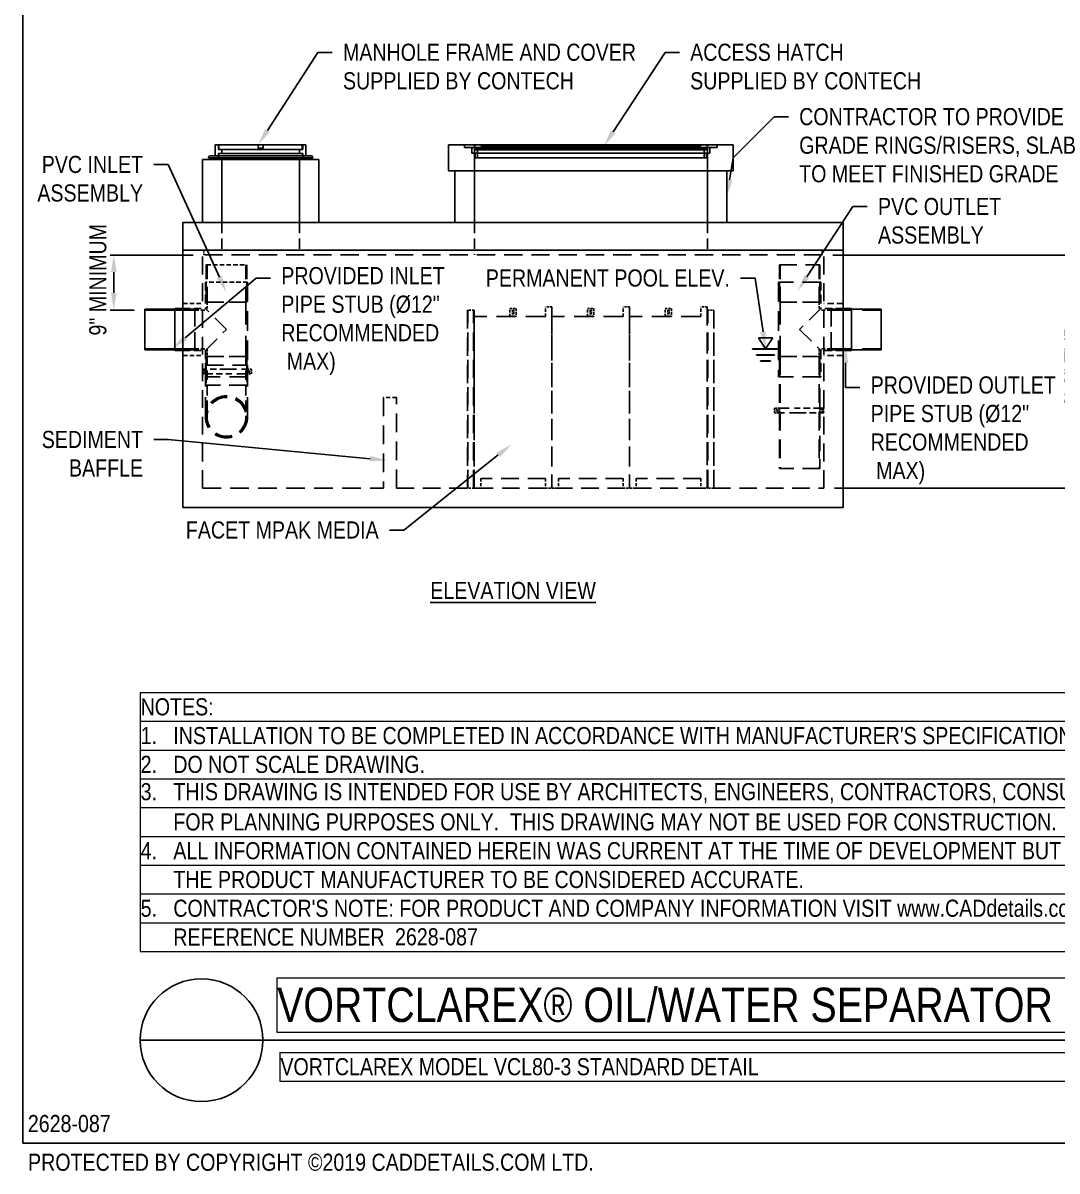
# Model space of a CAD drawing. Extents: x 0 to 216, y -5 to 280.
# Drawn here: x 0 to 143.8, y -3.9 to 155.7 of the extents above; entities that cross this region are included whole.
import ezdxf
from ezdxf import colors
from ezdxf.entities.mleader import LeaderData, LeaderLine
from ezdxf.math import Vec2, Vec3

# ---------------------------------------------------------------- set-up
doc = ezdxf.new("R2010")
doc.units = 0
doc.header["$LTSCALE"] = 10
doc.header["$MEASUREMENT"] = 0
doc.header["$PDMODE"] = 35
doc.linetypes.add('HIDDEN2', pattern=[0.1875, 0.125, -0.0625])
doc.layers.get('0').update_dxf_attribs({"linetype": 'CONTINUOUS'})
doc.layers.get('Defpoints').update_dxf_attribs({"linetype": 'CONTINUOUS'})
for name, color, linetype in [('2628-LOGO$0$CADdetails-7-VERYFINE', 7, 'CONTINUOUS'), ('2628-LOGO$0$CADdetails-FRAME', 7, 'CONTINUOUS'), ('CADdetails-1-FINE', 1, 'CONTINUOUS'), ('CADdetails-2-FINELIGHT', 2, 'CONTINUOUS'), ('CADdetails-7-VERYFINE', 7, 'CONTINUOUS'), ('CADdetails-9-EXTRAFINE', 9, 'CONTINUOUS')]:
    doc.layers.add(name, color=color, linetype=linetype)
doc.styles.add('2628-LOGO$0$CADdetails-NOTES', font='ARIALN.TTF', dxfattribs={"height": 2.38})
doc.styles.add('CADdetails-DETAILTITLE', font='ARIALN.TTF', dxfattribs={"height": 4.77})
doc.styles.add('CADdetails-DIMENSIONS', font='ARIALN.TTF', dxfattribs={"height": 2.38})
doc.styles.add('CADdetails-NOTES', font='ARIALN.TTF', dxfattribs={"height": 2.38})
doc.dimstyles.new('CADdetails-LEADER', dxfattribs={"dimtxt": 2.38, "dimasz": 2.38, "dimexe": 0.5, "dimexo": 1.5, "dimgap": 1, "dimtad": 1, "dimzin": 0, "dimdsep": 46, "dimtxsty": 'CADdetails-DIMENSIONS', "dimcen": 1, "dimclrd": 256, "dimclre": 256, "dimclrt": 256, "dimadec": 0, "dimazin": 0, "dimtfac": 1, "dimtofl": 0, "dimtmove": 0, "dimatfit": 3, "dimfxl": 1, "dimtolj": 1, "dimtzin": 0, "dimarcsym": 0})

# ---------------------------------------------------------------- blocks, each defined once
blk = doc.blocks.new('*T15')
at = {"layer": 'Defpoints', "color": 8, "linetype": 'ByBlock', "lineweight": 0, "transparency": 16777216}
for p, q in [((0, 0), (184.71, 0)), ((0, 0), (0, -36)), ((184.71, 0), (184.71, -36)), ((0, -4), (184.71, -4)), ((0, -8), (184.71, -8)), ((0, -12), (184.71, -12)), ((0, -16), (184.71, -16)), ((0, -20), (184.71, -20)), ((0, -24), (184.71, -24)), ((0, -28), (184.71, -28)), ((0, -32), (184.71, -32)), ((0, -36), (184.71, -36))]:
    blk.add_line(p, q, dxfattribs=at)
at = {"layer": '2628-LOGO$0$CADdetails-FRAME', "transparency": 16777216, "char_height": 2.38, "width": 184.5948, "attachment_point": 4, "style": '2628-LOGO$0$CADdetails-NOTES'}
for s, insert in [('NOTES:', (0.06, -2)), ("1.   INSTALLATION TO BE COMPLETED IN ACCORDANCE WITH MANUFACTURER'S SPECIFICATIONS.", (0.06, -6)), ('2.   DO NOT SCALE DRAWING.', (0.06, -10)), ('3.   THIS DRAWING IS INTENDED FOR USE BY ARCHITECTS, ENGINEERS, CONTRACTORS, CONSULTANTS AND DESIGN PROFESSIONALS', (0.06, -14)), ('      FOR PLANNING PURPOSES ONLY.  THIS DRAWING MAY NOT BE USED FOR CONSTRUCTION.', (0.06, -18)), ('4.   ALL INFORMATION CONTAINED HEREIN WAS CURRENT AT THE TIME OF DEVELOPMENT BUT MUST BE REVIEWED AND APPROVED BY', (0.06, -22)), ('      THE PRODUCT MANUFACTURER TO BE CONSIDERED ACCURATE.', (0.06, -26)), ("5.   CONTRACTOR'S NOTE: FOR PRODUCT AND COMPANY INFORMATION VISIT www.CADdetails.com/info AND ENTER", (0.06, -30)), ('      REFERENCE NUMBER', (0.06, -34))]:
    blk.add_mtext(s, dxfattribs=dict(at, insert=insert))
blk = doc.blocks.new('2628-LOGO')
at = {"layer": '2628-LOGO$0$CADdetails-FRAME'}
for p, q in [((0, 0), (0, 280)), ((216, 0), (0, 0))]:
    blk.add_line(p, q, dxfattribs=at)
blk.add_blockref('*T15', (16.3, 62.65))
at = {"layer": '2628-LOGO$0$CADdetails-7-VERYFINE', "char_height": 2.38, "attachment_point": 1, "style": '2628-LOGO$0$CADdetails-NOTES'}
for insert in [(51.73, 29.89), (0.68, 3.93)]:
    blk.add_mtext_dynamic_manual_height_columns('2628-087', width=53.6533, gutter_width=11.9, heights=[0], dxfattribs=dict(at, insert=insert))
at = {"layer": '2628-LOGO$0$CADdetails-7-VERYFINE', "insert": (0.71, -1.45), "char_height": 2.38, "width": 82.1295, "attachment_point": 1, "style": '2628-LOGO$0$CADdetails-NOTES'}
blk.add_mtext('PROTECTED BY COPYRIGHT ©2019 CADDETAILS.COM LTD.', dxfattribs=at)
blk.add_mtext('PROTECTED BY COPYRIGHT ©2019 CADDETAILS.COM LTD.', dxfattribs=at)
blk = doc.blocks.new('*T2')
at = {"layer": 'Defpoints', "color": 8, "linetype": 'ByBlock', "lineweight": 0, "transparency": 16777216}
for p, q in [((0, 0), (165.2, 0)), ((0, 0), (0, -4)), ((165.2, 0), (165.2, -4)), ((0, -4), (165.2, -4))]:
    blk.add_line(p, q, dxfattribs=at)
at = {"layer": 'CADdetails-1-FINE', "transparency": 16777216, "insert": (0.06, -2), "char_height": 2.38, "width": 165.0809, "attachment_point": 4, "style": 'CADdetails-NOTES'}
blk.add_mtext('VORTCLAREX MODEL VCL80-3 STANDARD DETAIL', dxfattribs=at)
blk = doc.blocks.new('*T3')
at = {"layer": 'Defpoints', "color": 8, "linetype": 'ByBlock', "lineweight": 0, "transparency": 16777216}
for p, q in [((0, 0), (165.65, 0)), ((0, 0), (0, -7.56)), ((165.65, 0), (165.65, -7.56)), ((0, -7.56), (165.65, -7.56))]:
    blk.add_line(p, q, dxfattribs=at)
at = {"layer": 'CADdetails-2-FINELIGHT', "transparency": 16777216, "insert": (0.06, -3.78), "char_height": 4.77, "width": 165.5323, "attachment_point": 4, "style": 'CADdetails-DETAILTITLE'}
blk.add_mtext('VORTCLAREX® OIL/WATER SEPARATOR', dxfattribs=at)
blk = doc.blocks.new('*D8')
at = {"layer": 'CADdetails-7-VERYFINE', "lineweight": -2, "transparency": 16777216}
for p, q in [((112.62, 123.47), (148.77, 123.47)), ((148.27, 121.09), (148.27, 93.45)), ((112.84, 91.07), (148.77, 91.07))]:
    blk.add_line(p, q, dxfattribs=at)
at = {"layer": 'CADdetails-7-VERYFINE', "transparency": 16777216}
for points in [[(147.87, 121.09), (148.67, 121.09), (148.27, 123.47)], [(147.87, 93.45), (148.67, 93.45), (148.27, 91.07)]]:
    blk.add_solid(points, dxfattribs=at)
at = {"layer": 'Defpoints', "color": 0, "transparency": 16777216}
for p in [(111.12, 123.47), (111.34, 91.07), (148.27, 91.07)]:
    blk.add_point(p, dxfattribs=at)
at = {"layer": 'CADdetails-7-VERYFINE', "transparency": 16777216, "insert": (146.05, 108.44), "char_height": 2.38, "attachment_point": 5, "rotation": 90, "style": 'CADdetails-DIMENSIONS'}
blk.add_mtext('\\A1;6\'-0" TYP.', dxfattribs=at)
blk = doc.blocks.new('*D9')
at = {"layer": 'CADdetails-7-VERYFINE', "lineweight": -2, "transparency": 16777216}
for p, q in [((23.67, 123.47), (12.13, 123.47)), ((12.63, 121.09), (12.63, 118.2)), ((15.46, 115.82), (12.13, 115.82))]:
    blk.add_line(p, q, dxfattribs=at)
at = {"layer": 'CADdetails-7-VERYFINE', "transparency": 16777216}
for points in [[(12.24, 121.09), (13.03, 121.09), (12.63, 123.47)], [(12.24, 118.2), (13.03, 118.2), (12.63, 115.82)]]:
    blk.add_solid(points, dxfattribs=at)
at = {"layer": 'Defpoints', "color": 0, "transparency": 16777216}
for p in [(25.17, 123.47), (12.63, 115.82), (16.96, 115.82)]:
    blk.add_point(p, dxfattribs=at)
at = {"layer": 'CADdetails-7-VERYFINE', "transparency": 16777216, "insert": (10.42, 119.65), "char_height": 2.38, "attachment_point": 5, "rotation": 90, "style": 'CADdetails-DIMENSIONS'}
blk.add_mtext('\\A1; 9" MINIMUM', dxfattribs=at)

msp = doc.modelspace()

# ---------------------------------------------------------------- linework, layer by layer
at = {"layer": 'CADdetails-1-FINE'}
for p, q in [((22.243, 127.974), (22.243, 124.149)), ((114.043, 127.974), (22.243, 127.974)), ((114.043, 127.974), (114.043, 124.149)), ((114.043, 124.149), (22.243, 124.149)), ((22.243, 88.374), (22.243, 124.149)), ((22.243, 124.149), (114.043, 124.149)), ((114.043, 88.374), (114.043, 124.149)), ((22.243, 88.374), (114.043, 88.374))]:
    msp.add_line(p, q, dxfattribs=at)
at = {"layer": 'CADdetails-2-FINELIGHT'}
msp.add_line((16.299, 14.322), (200.936, 14.322), dxfattribs=at)
msp.add_circle((24.826, 14.322), 8.527, dxfattribs=at)
at = {"layer": 'CADdetails-9-EXTRAFINE'}
for p, q in [((26.011, 137.255), (40.074, 137.255)), ((26.743, 138.774), (39.343, 138.774)), ((26.743, 137.255), (26.743, 138.774)), ((39.343, 137.255), (39.343, 138.774)), ((59.163, 135.174), (59.163, 138.774)), ((98.763, 138.774), (59.163, 138.774)), ((61.413, 138.436), (61.413, 138.774)), ((61.413, 138.436), (96.513, 138.436)), ((62.425, 138.436), (62.425, 137.649)), ((62.425, 137.649), (95.5, 137.649)), ((62.763, 138.774), (62.763, 138.099)), ((62.763, 138.099), (95.163, 138.099)), ((62.819, 138.324), (62.819, 138.774)), ((62.819, 138.324), (95.107, 138.324)), ((62.875, 137.649), (62.875, 136.974)), ((63.213, 138.099), (63.213, 136.974)), ((63.719, 138.774), (63.719, 138.605)), ((63.719, 138.605), (65.013, 138.605)), ((63.888, 138.774), (63.888, 138.605)), ((65.013, 138.774), (65.013, 138.605)), ((65.013, 138.605), (66.363, 138.605)), ((65.182, 138.774), (65.182, 138.605)), ((66.194, 138.774), (66.194, 138.605)), ((66.363, 138.774), (66.363, 138.605)), ((66.363, 138.605), (76.404, 138.605)), ((76.404, 138.774), (76.404, 138.605)), ((76.404, 138.605), (77.754, 138.605)), ((76.572, 138.774), (76.572, 138.605)), ((77.585, 138.774), (77.585, 138.605)), ((77.754, 138.774), (77.754, 138.605)), ((77.754, 138.605), (80.172, 138.605)), ((78.879, 138.774), (78.879, 138.605)), ((79.047, 138.774), (79.047, 138.605)), ((80.172, 138.774), (80.172, 138.605)), ((80.172, 138.605), (81.522, 138.605)), ((80.341, 138.774), (80.341, 138.605)), ((81.354, 138.774), (81.354, 138.605)), ((81.522, 138.774), (81.522, 138.605)), ((81.522, 138.605), (91.563, 138.605)), ((91.563, 138.774), (91.563, 138.605)), ((91.563, 138.605), (92.913, 138.605)), ((91.732, 138.774), (91.732, 138.605)), ((92.744, 138.774), (92.744, 138.605)), ((92.913, 138.774), (92.913, 138.605)), ((92.913, 138.605), (94.207, 138.605)), ((94.038, 138.774), (94.038, 138.605)), ((94.207, 138.774), (94.207, 138.605)), ((94.713, 138.099), (94.713, 136.974)), ((95.05, 137.649), (95.05, 136.974)), ((95.107, 138.324), (95.107, 138.774)), ((95.163, 138.099), (95.163, 138.774)), ((95.5, 138.436), (95.5, 137.649)), ((96.513, 138.436), (96.513, 138.774)), ((98.763, 135.174), (98.763, 138.774)), ((24.943, 136.749), (41.143, 136.749)), ((24.943, 127.974), (24.943, 136.749)), ((25.786, 136.974), (25.786, 137.03)), ((40.299, 136.974), (25.786, 136.974)), ((40.299, 136.974), (40.299, 137.03)), ((41.143, 127.974), (41.143, 136.749)), ((62.875, 136.974), (95.05, 136.974)), ((59.163, 135.174), (98.763, 135.174)), ((60.063, 127.974), (60.063, 135.174)), ((97.863, 127.974), (97.863, 135.174)), ((16.955, 110.31), (16.955, 115.937)), ((21.096, 115.937), (16.955, 115.937)), ((21.096, 116.051), (22.243, 116.051)), ((115.189, 116.051), (114.043, 116.051)), ((21.096, 110.31), (16.955, 110.31)), ((21.096, 110.197), (22.243, 110.197)), ((115.189, 110.197), (114.043, 110.197))]:
    msp.add_line(p, q, dxfattribs=at)
at = {"layer": 'CADdetails-9-EXTRAFINE', "ltscale": 0.160197}
for p, q in [((27.193, 138.774), (27.193, 138.155)), ((27.193, 136.974), (27.193, 137.593)), ((27.249, 138.774), (27.249, 138.155)), ((38.836, 138.774), (38.836, 138.155)), ((38.893, 138.774), (38.893, 138.155)), ((38.893, 136.974), (38.893, 137.593))]:
    msp.add_line(p, q, dxfattribs=at)
at = {"layer": 'CADdetails-9-EXTRAFINE', "ltscale": 2.016825}
for p, q in [((38.893, 138.155), (27.193, 138.155)), ((27.193, 137.593), (38.893, 137.593))]:
    msp.add_line(p, q, dxfattribs=at)
at = {"layer": 'CADdetails-9-EXTRAFINE', "ltscale": 0.145615}
for p, q in [((27.643, 137.593), (27.643, 138.155)), ((38.443, 137.593), (38.443, 138.155))]:
    msp.add_line(p, q, dxfattribs=at)
at = {"layer": 'CADdetails-9-EXTRAFINE', "ltscale": 0.116452}
for p, q in [((32.705, 138.324), (32.705, 138.774)), ((33.38, 138.774), (33.38, 138.324))]:
    msp.add_line(p, q, dxfattribs=at)
at = {"layer": 'CADdetails-9-EXTRAFINE', "ltscale": 0.174877}
msp.add_line((32.705, 138.324), (33.38, 138.324), dxfattribs=at)
at = {"layer": 'CADdetails-9-EXTRAFINE', "ltscale": 0.933063}
for p, q in [((62.763, 135.174), (62.763, 138.774)), ((95.163, 135.174), (95.163, 138.774))]:
    msp.add_line(p, q, dxfattribs=at)
at = {"layer": 'CADdetails-9-EXTRAFINE', "ltscale": 1.925926}
for p, q in [((27.643, 127.974), (27.643, 136.749)), ((38.443, 127.974), (38.443, 136.749))]:
    msp.add_line(p, q, dxfattribs=at)
at = {"layer": 'CADdetails-9-EXTRAFINE', "ltscale": 2.370311}
for p, q in [((62.763, 127.974), (62.763, 135.174)), ((95.163, 127.974), (95.163, 135.174))]:
    msp.add_line(p, q, dxfattribs=at)
at = {"layer": 'CADdetails-9-EXTRAFINE', "linetype": 'HIDDEN2', "ltscale": 1.16632}
for p, q in [((27.643, 127.974), (27.643, 123.474)), ((38.443, 127.974), (38.443, 123.474)), ((62.763, 127.974), (62.763, 123.474)), ((95.163, 127.974), (95.163, 123.474))]:
    msp.add_line(p, q, dxfattribs=at)
at = {"layer": 'CADdetails-9-EXTRAFINE', "linetype": 'HIDDEN2', "ltscale": 1.979798}
for p, q in [((24.943, 91.074), (24.943, 124.149)), ((111.343, 91.074), (111.343, 124.149))]:
    msp.add_line(p, q, dxfattribs=at)
at = {"layer": 'CADdetails-9-EXTRAFINE', "linetype": 'HIDDEN2', "ltscale": 0.174778}
for p, q in [((25.17, 123.474), (25.17, 124.149)), ((111.116, 123.474), (111.116, 124.149))]:
    msp.add_line(p, q, dxfattribs=at)
at = {"layer": 'CADdetails-9-EXTRAFINE', "linetype": 'HIDDEN2', "ltscale": 2.021079}
msp.add_line((111.116, 123.474), (25.17, 123.474), dxfattribs=at)
at = {"layer": 'CADdetails-9-EXTRAFINE', "linetype": 'HIDDEN2', "ltscale": 0.5}
for p, q in [((25.483, 122.124), (31.11, 122.124)), ((31.223, 119.705), (25.369, 119.705)), ((22.243, 116.724), (24.943, 116.724)), ((22.243, 109.524), (24.943, 109.524))]:
    msp.add_line(p, q, dxfattribs=at)
at = {"layer": 'CADdetails-9-EXTRAFINE', "linetype": 'HIDDEN2', "ltscale": 1.722222}
for p, q in [((25.483, 116.893), (25.483, 122.124)), ((25.596, 116.893), (25.596, 122.124)), ((30.996, 116.893), (30.996, 122.124)), ((31.11, 116.893), (31.11, 122.124)), ((105.176, 116.893), (105.176, 122.124)), ((105.289, 116.893), (105.289, 122.124)), ((110.689, 116.893), (110.689, 122.124)), ((110.803, 116.893), (110.803, 122.124))]:
    msp.add_line(p, q, dxfattribs=at)
at = {"layer": 'CADdetails-9-EXTRAFINE', "linetype": 'HIDDEN2', "ltscale": 1.939875}
for p, q in [((105.176, 122.124), (110.803, 122.124)), ((31.11, 116.893), (25.483, 116.893)), ((25.483, 116.893), (31.11, 116.893)), ((110.803, 116.893), (105.176, 116.893)), ((105.176, 116.893), (110.803, 116.893)), ((23.909, 115.937), (23.909, 110.31)), ((23.909, 110.31), (23.909, 115.937)), ((112.377, 110.31), (112.377, 115.937)), ((112.377, 115.937), (112.377, 110.31)), ((25.483, 109.355), (31.11, 109.355)), ((31.11, 109.355), (25.483, 109.355)), ((105.176, 109.355), (110.803, 109.355)), ((110.803, 109.355), (105.176, 109.355)), ((31.11, 105.361), (25.483, 105.361)), ((31.11, 105.361), (25.483, 105.361)), ((110.803, 93.774), (105.176, 93.774))]:
    msp.add_line(p, q, dxfattribs=at)
at = {"layer": 'CADdetails-9-EXTRAFINE', "linetype": 'HIDDEN2', "ltscale": 0.947132}
for p, q in [((25.369, 119.705), (25.369, 116.051)), ((110.916, 119.705), (110.916, 116.051)), ((25.369, 110.197), (25.369, 106.543)), ((110.916, 110.197), (110.916, 106.543))]:
    msp.add_line(p, q, dxfattribs=at)
at = {"layer": 'CADdetails-9-EXTRAFINE', "linetype": 'HIDDEN2', "ltscale": 0.728875}
for p, q in [((25.483, 119.705), (25.483, 116.893)), ((31.11, 119.705), (31.11, 116.893)), ((105.176, 119.705), (105.176, 116.893)), ((110.803, 119.705), (110.803, 116.893)), ((115.189, 115.937), (112.377, 115.937)), ((112.377, 115.937), (115.189, 115.937)), ((115.189, 110.31), (112.377, 110.31)), ((112.377, 110.31), (115.189, 110.31)), ((31.11, 106.543), (31.11, 109.355)), ((105.176, 106.543), (105.176, 109.355)), ((110.803, 106.543), (110.803, 109.355)), ((31.11, 108.174), (31.11, 105.361))]:
    msp.add_line(p, q, dxfattribs=at)
at = {"layer": 'CADdetails-9-EXTRAFINE', "linetype": 'HIDDEN2', "ltscale": 2.166667}
for p, q in [((31.223, 119.705), (31.223, 106.543)), ((105.063, 119.705), (105.063, 106.543))]:
    msp.add_line(p, q, dxfattribs=at)
at = {"layer": 'CADdetails-9-EXTRAFINE', "linetype": 'HIDDEN2', "ltscale": 2.018066}
for p, q in [((110.916, 119.705), (105.063, 119.705)), ((25.369, 108.174), (31.223, 108.174)), ((31.223, 106.543), (25.369, 106.543)), ((110.916, 106.543), (105.063, 106.543))]:
    msp.add_line(p, q, dxfattribs=at)
at = {"layer": 'CADdetails-9-EXTRAFINE', "linetype": 'HIDDEN2', "ltscale": 0.276849}
for p, q in [((25.596, 116.893), (25.596, 115.824)), ((110.689, 116.893), (110.689, 115.824)), ((25.596, 110.424), (25.596, 109.355)), ((110.689, 110.424), (110.689, 109.355))]:
    msp.add_line(p, q, dxfattribs=at)
at = {"layer": 'CADdetails-9-EXTRAFINE', "linetype": 'HIDDEN2', "ltscale": 2.481483}
for p, q in [((30.996, 116.893), (30.996, 109.355)), ((105.289, 116.893), (105.289, 109.355))]:
    msp.add_line(p, q, dxfattribs=at)
at = {"layer": 'CADdetails-9-EXTRAFINE', "linetype": 'HIDDEN2', "ltscale": 0.699713}
for p, q in [((114.043, 116.724), (111.343, 116.724)), ((114.043, 109.524), (111.343, 109.524))]:
    msp.add_line(p, q, dxfattribs=at)
at = {"layer": 'CADdetails-9-EXTRAFINE', "ltscale": 2.289185}
for p, q in [((23.909, 115.824), (16.955, 115.824)), ((23.909, 110.424), (16.955, 110.424))]:
    msp.add_line(p, q, dxfattribs=at)
at = {"layer": 'CADdetails-9-EXTRAFINE', "ltscale": 2.018066}
for p, q in [((21.096, 110.197), (21.096, 116.051)), ((115.189, 116.051), (115.189, 110.197))]:
    msp.add_line(p, q, dxfattribs=at)
at = {"layer": 'CADdetails-9-EXTRAFINE', "ltscale": 0.728875}
for p, q in [((21.096, 115.937), (23.909, 115.937)), ((23.909, 115.937), (21.096, 115.937)), ((21.096, 110.31), (23.909, 110.31)), ((23.909, 110.31), (21.096, 110.31))]:
    msp.add_line(p, q, dxfattribs=at)
at = {"layer": 'CADdetails-9-EXTRAFINE', "linetype": 'HIDDEN2', "ltscale": 0.810299}
for p, q in [((22.243, 116.051), (25.369, 116.051)), ((114.043, 116.051), (110.916, 116.051)), ((22.243, 110.197), (25.369, 110.197)), ((114.043, 110.197), (110.916, 110.197))]:
    msp.add_line(p, q, dxfattribs=at)
at = {"layer": 'CADdetails-9-EXTRAFINE', "linetype": 'HIDDEN2', "ltscale": 0.437245}
for p, q in [((23.909, 115.824), (25.596, 115.824)), ((112.377, 115.824), (110.689, 115.824)), ((23.909, 110.424), (25.596, 110.424)), ((112.377, 110.424), (110.689, 110.424))]:
    msp.add_line(p, q, dxfattribs=at)
at = {"layer": 'CADdetails-9-EXTRAFINE', "linetype": 'HIDDEN2', "ltscale": 1.840486}
for p, q in [((28.296, 113.124), (25.369, 116.051)), ((110.916, 116.051), (107.989, 113.124)), ((25.369, 110.197), (28.296, 113.124)), ((107.989, 113.124), (110.916, 110.197))]:
    msp.add_line(p, q, dxfattribs=at)
at = {"layer": 'CADdetails-9-EXTRAFINE', "linetype": 'HIDDEN2', "ltscale": 2.037052}
for p, q in [((61.815, 115.824), (61.815, 91.074)), ((61.843, 91.074), (61.843, 115.824)), ((62.659, 91.074), (62.659, 115.824)), ((62.743, 91.074), (62.743, 115.824)), ((95.143, 91.074), (95.143, 115.824)), ((95.227, 91.074), (95.227, 115.824)), ((96.043, 115.824), (96.043, 91.074)), ((96.071, 91.074), (96.071, 115.824))]:
    msp.add_line(p, q, dxfattribs=at)
at = {"layer": 'CADdetails-9-EXTRAFINE', "linetype": 'HIDDEN2', "ltscale": 0.240337}
for p, q in [((62.743, 115.824), (61.815, 115.824)), ((62.743, 91.074), (61.815, 91.074))]:
    msp.add_line(p, q, dxfattribs=at)
at = {"layer": 'CADdetails-9-EXTRAFINE', "linetype": 'HIDDEN2', "ltscale": 2.172839}
for p, q in [((72.643, 114.924), (62.743, 114.924)), ((83.443, 114.924), (73.543, 114.924)), ((94.243, 114.924), (84.343, 114.924))]:
    msp.add_line(p, q, dxfattribs=at)
at = {"layer": 'CADdetails-9-EXTRAFINE', "linetype": 'HIDDEN2', "ltscale": 1.962978}
for p, q in [((62.743, 114.924), (62.743, 91.074)), ((73.543, 114.924), (73.543, 91.074)), ((84.343, 114.924), (84.343, 91.074))]:
    msp.add_line(p, q, dxfattribs=at)
at = {"layer": 'CADdetails-9-EXTRAFINE', "linetype": 'HIDDEN2', "ltscale": 0.233104}
for p, q in [((67.693, 116.049), (68.593, 116.049)), ((68.593, 114.98), (67.693, 114.98)), ((68.593, 114.924), (67.693, 114.924)), ((73.543, 116.274), (72.643, 116.274)), ((78.493, 116.049), (79.393, 116.049)), ((79.393, 114.98), (78.493, 114.98)), ((79.393, 114.924), (78.493, 114.924)), ((84.343, 116.274), (83.443, 116.274)), ((89.293, 116.049), (90.193, 116.049)), ((90.193, 114.98), (89.293, 114.98)), ((90.193, 114.924), (89.293, 114.924)), ((95.143, 116.274), (94.243, 116.274)), ((95.143, 115.824), (96.043, 115.824)), ((62.743, 91.074), (63.643, 91.074)), ((72.643, 91.074), (73.543, 91.074)), ((73.543, 91.074), (74.443, 91.074)), ((83.443, 91.074), (84.343, 91.074)), ((84.343, 91.074), (85.243, 91.074)), ((94.243, 91.074), (95.143, 91.074)), ((96.043, 91.074), (95.143, 91.074))]:
    msp.add_line(p, q, dxfattribs=at)
at = {"layer": 'CADdetails-9-EXTRAFINE', "linetype": 'HIDDEN2', "ltscale": 0.29143}
for p, q in [((67.693, 114.924), (67.693, 116.049)), ((68.593, 116.049), (68.593, 114.924)), ((78.493, 114.924), (78.493, 116.049)), ((79.393, 116.049), (79.393, 114.924)), ((89.293, 114.924), (89.293, 116.049)), ((90.193, 116.049), (90.193, 114.924))]:
    msp.add_line(p, q, dxfattribs=at)
at = {"layer": 'CADdetails-9-EXTRAFINE', "linetype": 'HIDDEN2', "ltscale": 0.116452}
for p, q in [((68.058, 115.318), (68.058, 115.768)), ((68.227, 115.768), (68.227, 115.318)), ((78.858, 115.318), (78.858, 115.768)), ((79.027, 115.768), (79.027, 115.318)), ((89.658, 115.318), (89.658, 115.768)), ((89.827, 115.768), (89.827, 115.318))]:
    msp.add_line(p, q, dxfattribs=at)
at = {"layer": 'CADdetails-9-EXTRAFINE', "linetype": 'HIDDEN2', "ltscale": 0.349756}
for p, q in [((72.643, 114.924), (72.643, 116.274)), ((83.443, 114.924), (83.443, 116.274)), ((94.243, 114.924), (94.243, 116.274)), ((63.643, 92.424), (63.643, 91.074)), ((72.643, 92.424), (72.643, 91.074)), ((74.443, 92.424), (74.443, 91.074)), ((83.443, 92.424), (83.443, 91.074)), ((85.243, 92.424), (85.243, 91.074)), ((94.243, 92.424), (94.243, 91.074))]:
    msp.add_line(p, q, dxfattribs=at)
at = {"layer": 'CADdetails-9-EXTRAFINE', "linetype": 'HIDDEN2', "ltscale": 2.074089}
for p, q in [((73.543, 116.274), (73.543, 91.074)), ((84.343, 116.274), (84.343, 91.074)), ((95.143, 116.274), (95.143, 91.074)), ((50.143, 103.674), (50.143, 91.074)), ((51.943, 91.074), (51.943, 103.674))]:
    msp.add_line(p, q, dxfattribs=at)
at = {"layer": 'CADdetails-9-EXTRAFINE', "linetype": 'HIDDEN2', "ltscale": 0.007032}
for p, q in [((96.043, 115.824), (96.071, 115.824)), ((25.393, 107.431), (25.393, 107.459)), ((25.393, 107.116), (25.393, 107.144)), ((25.393, 107.088), (25.393, 107.116)), ((110.893, 102.048), (110.893, 102.02)), ((110.893, 101.733), (110.893, 101.705)), ((110.893, 101.705), (110.893, 101.678))]:
    msp.add_line(p, q, dxfattribs=at)
at = {"layer": 'CADdetails-9-EXTRAFINE', "linetype": 'HIDDEN2', "ltscale": 2.289185}
for p, q in [((112.377, 115.824), (119.33, 115.824)), ((112.377, 110.424), (119.33, 110.424))]:
    msp.add_line(p, q, dxfattribs=at)
at = {"layer": 'CADdetails-9-EXTRAFINE', "ltscale": 1.073233}
for p, q in [((115.189, 115.937), (119.33, 115.937)), ((115.189, 110.31), (119.33, 110.31))]:
    msp.add_line(p, q, dxfattribs=at)
at = {"layer": 'CADdetails-9-EXTRAFINE', "ltscale": 1.939875}
msp.add_line((119.33, 115.937), (119.33, 110.31), dxfattribs=at)
at = {"layer": 'CADdetails-9-EXTRAFINE', "ltscale": 0.813371}
msp.add_line((104.242, 111.941), (102.244, 111.941), dxfattribs=at)
at = {"layer": 'CADdetails-9-EXTRAFINE', "ltscale": 0.470647}
for q in [(102.244, 111.941), (104.242, 111.941)]:
    msp.add_line((103.243, 110.424), q, dxfattribs=at)
at = {"layer": 'CADdetails-9-EXTRAFINE', "ltscale": 1.861685}
for p, q in [((105.043, 110.424), (101.443, 110.424)), ((105.043, 110.396), (101.443, 110.396))]:
    msp.add_line(p, q, dxfattribs=at)
at = {"layer": 'CADdetails-9-EXTRAFINE', "ltscale": 0.007091}
for p, q in [((101.443, 110.396), (101.443, 110.424)), ((105.043, 110.396), (105.043, 110.424)), ((101.989, 109.562), (101.989, 109.59)), ((102.548, 108.727), (102.548, 108.756)), ((103.938, 108.727), (103.938, 108.756)), ((104.496, 109.562), (104.496, 109.59))]:
    msp.add_line(p, q, dxfattribs=at)
at = {"layer": 'CADdetails-9-EXTRAFINE', "linetype": 'HIDDEN2', "ltscale": 0.459175}
for p, q in [((25.483, 107.583), (25.483, 109.355)), ((25.483, 109.355), (25.483, 107.583))]:
    msp.add_line(p, q, dxfattribs=at)
at = {"layer": 'CADdetails-9-EXTRAFINE', "linetype": 'HIDDEN2', "ltscale": 1.035063}
for p, q in [((25.596, 109.355), (25.596, 105.361)), ((30.996, 109.355), (30.996, 105.361)), ((31.11, 109.355), (31.11, 105.361))]:
    msp.add_line(p, q, dxfattribs=at)
at = {"layer": 'CADdetails-9-EXTRAFINE', "ltscale": 1.020795}
for p, q in [((104.496, 109.59), (101.989, 109.59)), ((104.496, 109.562), (101.989, 109.562))]:
    msp.add_line(p, q, dxfattribs=at)
at = {"layer": 'CADdetails-9-EXTRAFINE', "ltscale": 0.565818}
for p, q in [((103.938, 108.756), (102.548, 108.756)), ((103.938, 108.727), (102.548, 108.727))]:
    msp.add_line(p, q, dxfattribs=at)
at = {"layer": 'CADdetails-9-EXTRAFINE', "linetype": 'HIDDEN2', "ltscale": 2.051851}
for p, q in [((105.176, 109.355), (105.176, 93.774)), ((105.289, 109.355), (105.289, 93.774)), ((110.689, 109.355), (110.689, 93.774))]:
    msp.add_line(p, q, dxfattribs=at)
at = {"layer": 'CADdetails-9-EXTRAFINE', "linetype": 'HIDDEN2', "ltscale": 2.36474}
msp.add_line((110.803, 109.355), (110.803, 102.172), dxfattribs=at)
at = {"layer": 'CADdetails-9-EXTRAFINE', "linetype": 'HIDDEN2', "ltscale": 0.145615}
for p, q in [((24.971, 107.555), (24.971, 106.993)), ((111.315, 101.582), (111.315, 102.144))]:
    msp.add_line(p, q, dxfattribs=at)
at = {"layer": 'CADdetails-9-EXTRAFINE', "linetype": 'HIDDEN2', "ltscale": 0.101871}
for p, q in [((24.999, 107.611), (25.393, 107.611)), ((25.393, 107.583), (24.999, 107.583)), ((24.999, 106.964), (25.393, 106.964)), ((25.393, 106.936), (24.999, 106.936)), ((110.893, 102.2), (111.286, 102.2)), ((111.286, 102.173), (110.893, 102.173)), ((110.893, 101.553), (111.286, 101.553)), ((111.286, 101.525), (110.893, 101.525))]:
    msp.add_line(p, q, dxfattribs=at)
at = {"layer": 'CADdetails-9-EXTRAFINE', "linetype": 'HIDDEN2', "ltscale": 0.063959}
for p, q in [((25.393, 107.583), (25.145, 107.583)), ((111.14, 102.172), (110.893, 102.172))]:
    msp.add_line(p, q, dxfattribs=at)
at = {"layer": 'CADdetails-9-EXTRAFINE', "linetype": 'HIDDEN2', "ltscale": 0.160197}
for p, q in [((25.145, 106.964), (25.145, 107.583)), ((31.107, 106.964), (31.107, 107.583)), ((31.134, 106.964), (31.134, 107.583)), ((31.782, 106.964), (31.782, 107.583)), ((104.503, 102.172), (104.503, 101.553)), ((105.152, 102.172), (105.152, 101.553)), ((105.178, 102.172), (105.178, 101.553)), ((111.14, 102.172), (111.14, 101.553))]:
    msp.add_line(p, q, dxfattribs=at)
at = {"layer": 'CADdetails-9-EXTRAFINE', "linetype": 'HIDDEN2', "ltscale": 2.37037}
for p, q in [((25.369, 108.174), (25.369, 100.974)), ((31.223, 108.174), (31.223, 100.974))]:
    msp.add_line(p, q, dxfattribs=at)
at = {"layer": 'CADdetails-9-EXTRAFINE', "linetype": 'HIDDEN2', "ltscale": 0.031879}
for p, q in [((25.393, 107.459), (25.393, 107.583)), ((110.893, 102.172), (110.893, 102.048))]:
    msp.add_line(p, q, dxfattribs=at)
at = {"layer": 'CADdetails-9-EXTRAFINE', "linetype": 'HIDDEN2', "ltscale": 0.007149}
for p, q in [((25.393, 107.403), (25.393, 107.431)), ((110.893, 102.02), (110.893, 101.992))]:
    msp.add_line(p, q, dxfattribs=at)
at = {"layer": 'CADdetails-9-EXTRAFINE', "linetype": 'HIDDEN2', "ltscale": 0.02313}
for p, q in [((25.483, 107.403), (25.393, 107.403)), ((25.393, 107.144), (25.483, 107.144)), ((110.893, 101.992), (110.803, 101.992)), ((110.803, 101.733), (110.893, 101.733))]:
    msp.add_line(p, q, dxfattribs=at)
at = {"layer": 'CADdetails-9-EXTRAFINE', "linetype": 'HIDDEN2', "ltscale": 0.031996}
for p, q in [((25.393, 106.964), (25.393, 107.088)), ((110.893, 101.678), (110.893, 101.553))]:
    msp.add_line(p, q, dxfattribs=at)
at = {"layer": 'CADdetails-9-EXTRAFINE', "linetype": 'HIDDEN2', "ltscale": 0.152987}
msp.add_line((25.483, 108.174), (25.483, 107.583), dxfattribs=at)
at = {"layer": 'CADdetails-9-EXTRAFINE', "linetype": 'HIDDEN2', "ltscale": 0.046461}
for p, q in [((25.483, 107.583), (25.483, 107.403)), ((25.483, 107.144), (25.483, 106.964)), ((110.803, 101.992), (110.803, 102.172)), ((110.803, 101.553), (110.803, 101.733))]:
    msp.add_line(p, q, dxfattribs=at)
at = {"layer": 'CADdetails-9-EXTRAFINE', "linetype": 'HIDDEN2', "ltscale": 0.729109}
for p, q in [((28.296, 107.583), (25.483, 107.583)), ((25.483, 106.964), (28.296, 106.964)), ((110.803, 102.172), (107.989, 102.172)), ((107.989, 101.553), (110.803, 101.553))]:
    msp.add_line(p, q, dxfattribs=at)
at = {"layer": 'CADdetails-9-EXTRAFINE', "linetype": 'HIDDEN2', "ltscale": 0.066875}
for p, q in [((25.483, 107.144), (25.483, 107.403)), ((25.483, 107.403), (25.483, 107.144)), ((25.483, 107.403), (25.483, 107.144)), ((110.803, 101.992), (110.803, 101.733))]:
    msp.add_line(p, q, dxfattribs=at)
at = {"layer": 'CADdetails-9-EXTRAFINE', "linetype": 'HIDDEN2', "ltscale": 0.109103}
msp.add_line((25.483, 106.543), (25.483, 106.964), dxfattribs=at)
at = {"layer": 'CADdetails-9-EXTRAFINE', "linetype": 'HIDDEN2', "ltscale": 0.415291}
msp.add_line((25.483, 106.964), (25.483, 105.361), dxfattribs=at)
msp.add_line((25.483, 106.964), (25.483, 105.361), dxfattribs=at)
at = {"layer": 'CADdetails-9-EXTRAFINE', "linetype": 'HIDDEN2', "ltscale": 1.120346}
for p, q in [((28.296, 107.583), (31.134, 107.583)), ((31.134, 106.964), (28.296, 106.964)), ((105.152, 102.172), (107.989, 102.172)), ((107.989, 101.553), (105.152, 101.553))]:
    msp.add_line(p, q, dxfattribs=at)
at = {"layer": 'CADdetails-9-EXTRAFINE', "linetype": 'HIDDEN2', "ltscale": 0.167862}
for p, q in [((31.782, 107.583), (31.134, 107.583)), ((31.134, 106.964), (31.782, 106.964)), ((105.152, 102.172), (104.503, 102.172)), ((104.503, 101.553), (105.152, 101.553))]:
    msp.add_line(p, q, dxfattribs=at)
at = {"layer": 'CADdetails-9-EXTRAFINE', "linetype": 'HIDDEN2', "ltscale": 1.137158}
for p, q in [((25.596, 105.361), (25.596, 100.974)), ((30.996, 105.361), (30.996, 100.974))]:
    msp.add_line(p, q, dxfattribs=at)
at = {"layer": 'CADdetails-9-EXTRAFINE', "linetype": 'HIDDEN2', "ltscale": 0.466408}
msp.add_line((51.943, 103.674), (50.143, 103.674), dxfattribs=at)
at = {"layer": 'CADdetails-9-EXTRAFINE', "linetype": 'HIDDEN2', "ltscale": 1.707457}
msp.add_line((110.803, 101.553), (110.803, 93.774), dxfattribs=at)
at = {"layer": 'CADdetails-9-EXTRAFINE', "linetype": 'HIDDEN2', "ltscale": 2.074074}
msp.add_line((24.943, 91.074), (50.143, 91.074), dxfattribs=at)
at = {"layer": 'CADdetails-9-EXTRAFINE', "linetype": 'HIDDEN2', "ltscale": 1.955556}
msp.add_line((51.943, 91.074), (111.343, 91.074), dxfattribs=at)
at = {"layer": 'CADdetails-9-EXTRAFINE', "linetype": 'HIDDEN2', "ltscale": 1.975309}
for p, q in [((72.643, 92.424), (63.643, 92.424)), ((83.443, 92.424), (74.443, 92.424)), ((94.243, 92.424), (85.243, 92.424))]:
    msp.add_line(p, q, dxfattribs=at)
at = {"layer": 'CADdetails-9-EXTRAFINE', "linetype": 'HIDDEN2', "ltscale": 0.183037}
for centre, radius in [((31.445, 107.273), 0.112), ((31.445, 107.274), 0.112), ((104.841, 101.863), 0.112), ((104.841, 101.863), 0.113)]:
    msp.add_circle(centre, radius, dxfattribs=at)
at = {"layer": 'CADdetails-9-EXTRAFINE', "linetype": 'HIDDEN2', "ltscale": 2.018066}
msp.add_circle((28.296, 100.974), 2.927, dxfattribs=at)
at = {"layer": 'CADdetails-9-EXTRAFINE', "linetype": 'HIDDEN2', "ltscale": 1.939875}
msp.add_circle((28.296, 100.974), 2.813, dxfattribs=at)
at = {"layer": 'CADdetails-9-EXTRAFINE', "linetype": 'HIDDEN2', "ltscale": 1.861685}
msp.add_circle((28.296, 100.974), 2.7, dxfattribs=at)
at = {"layer": 'CADdetails-9-EXTRAFINE'}
for centre, start, end in [((26.011, 137.03), 90, 180), ((40.074, 137.03), 0, 90)]:
    msp.add_arc(centre, 0.225, start, end, dxfattribs=at)
at = {"layer": 'CADdetails-9-EXTRAFINE', "linetype": 'HIDDEN2', "ltscale": 0.068514}
for centre, start, end in [((68.143, 115.768), 0, 180), ((68.143, 115.318), 180, 0), ((78.943, 115.768), 0, 180), ((78.943, 115.318), 180, 0), ((89.743, 115.768), 0, 180), ((89.743, 115.318), 180, 0)]:
    msp.add_arc(centre, 0.0844, start, end, dxfattribs=at)
at = {"layer": 'CADdetails-9-EXTRAFINE', "linetype": 'HIDDEN2', "ltscale": 0.022705}
for centre, start, end in [((24.999, 107.555), 90, 180), ((24.999, 106.993), 180, 270), ((111.286, 102.144), 0, 90), ((111.286, 101.582), 270, 0)]:
    msp.add_arc(centre, 0.0562, start, end, dxfattribs=at)
at = {"layer": 'CADdetails-9-EXTRAFINE', "linetype": 'HIDDEN2', "ltscale": 0.011344}
for centre, start, end in [((24.999, 107.555), 90, 180), ((24.999, 106.993), 180, 270), ((111.286, 102.144), 0, 90), ((111.286, 101.582), 270, 0)]:
    msp.add_arc(centre, 0.0284, start, end, dxfattribs=at)
at = {"layer": 'CADdetails-9-EXTRAFINE', "linetype": 'HIDDEN2', "ltscale": 0.073095}
for centre, start, end in [((25.393, 107.521), 270, 90), ((25.393, 107.026), 270, 90), ((110.893, 102.11), 90, 270), ((110.893, 101.615), 90, 270)]:
    msp.add_arc(centre, 0.09, start, end, dxfattribs=at)
at = {"layer": 'CADdetails-9-EXTRAFINE', "linetype": 'HIDDEN2', "ltscale": 0.050373}
for centre, start, end in [((25.393, 107.521), 270, 90), ((25.393, 107.026), 270, 90), ((110.893, 102.11), 90, 270), ((110.893, 101.615), 90, 270)]:
    msp.add_arc(centre, 0.0621, start, end, dxfattribs=at)

# ---------------------------------------------------------------- block references
for name, p in [('*T3', (35.283, 22.987)), ('*T2', (35.735, 12.622))]:
    msp.add_blockref(name, p)
at = {"layer": 'CADdetails-7-VERYFINE'}
msp.add_blockref('2628-LOGO', (0, 0), dxfattribs=at)

# ---------------------------------------------------------------- texts
at = {"layer": 'CADdetails-2-FINELIGHT', "insert": (68.143, 78.029), "char_height": 2.38, "attachment_point": 2, "style": 'CADdetails-NOTES'}
msp.add_mtext_dynamic_manual_height_columns('{\\LELEVATION VIEW}', width=62.25396, gutter_width=3.516, heights=[0], dxfattribs=at)

# ---------------------------------------------------------------- dimensions: what is measured, and where the dimension line sits
at = {"layer": 'CADdetails-7-VERYFINE'}
for base, p1, p2, text, picture, middle in [((12.633, 115.824), (25.17, 123.474), (16.955, 115.824), ' 9" MINIMUM', '*D9', (12.633, 119.649)), ((148.269, 91.074), (111.116, 123.474), (111.343, 91.074), '6\'-0" TYP.', '*D8', (148.269, 108.443))]:
    dim = msp.add_linear_dim(base=base, p1=p1, p2=p2, angle=90, text=text, dimstyle='CADdetails-LEADER', dxfattribs=at)
    dim.commit()
    dim.dimension.update_dxf_attribs({"geometry": picture, "text_midpoint": middle, "dimtype": 160})

# ---------------------------------------------------------------- leaders
ml = msp.add_multileader_mtext('Standard', dxfattribs=at)
ml.set_content('MANHOLE FRAME AND COVER\\PSUPPLIED BY CONTECH', color=256, style='CADdetails-DIMENSIONS')
ml.set_leader_properties()
ml.build(insert=Vec2(0, 0))
ml.multileader.update_dxf_attribs({"dogleg_length": 2, "arrow_head_size": 2.38})
ctx = ml.context
ctx.base_point, ctx.char_height, ctx.arrow_head_size, ctx.landing_gap_size, ctx.plane_origin = Vec3(42.995, 151.634), 2.38, 2.38, 1.5, Vec3(32.701, 138.774)
notes = []
notes.append((ctx, [(1, (1, 1, 0), (40.995, 151.634), (1, 0), 2, [(0, [(32.701, 138.774)], 0, [])])]))
ctx.mtext.insert, ctx.mtext.flow_direction = Vec3(44.495, 152.844), 5
ml = msp.add_multileader_mtext('Standard', dxfattribs=at)
ml.set_content('ACCESS HATCH \\PSUPPLIED BY CONTECH', color=256, style='CADdetails-DIMENSIONS')
ml.set_leader_properties()
ml.build(insert=Vec2(0, 0))
ml.multileader.update_dxf_attribs({"dogleg_length": 2, "arrow_head_size": 2.38})
ctx = ml.context
ctx.base_point, ctx.char_height, ctx.arrow_head_size, ctx.landing_gap_size, ctx.plane_origin = Vec3(91.267, 151.634), 2.38, 2.38, 1.5, Vec3(80.763, 138.605)
notes.append((ctx, [(0, (1, 1, 0), (89.267, 151.634), (1, 0), 2, [(0, [(80.763, 138.605)], 0, [])])]))
ctx.mtext.insert, ctx.mtext.flow_direction = Vec3(92.767, 152.844), 5
ml = msp.add_multileader_mtext('Standard', dxfattribs=at)
ml.set_content('CONTRACTOR TO PROVIDE\\PGRADE RINGS/RISERS, SLAB \\PTO MEET FINISHED GRADE', color=256, style='CADdetails-DIMENSIONS')
ml.set_leader_properties()
ml.build(insert=Vec2(0, 0))
ml.multileader.update_dxf_attribs({"dogleg_length": 2, "arrow_head_size": 2.38})
ctx = ml.context
ctx.base_point, ctx.char_height, ctx.arrow_head_size, ctx.landing_gap_size, ctx.plane_origin = Vec3(106.424, 142.682), 2.38, 2.38, 1.5, Vec3(97.863, 131.574)
notes.append((ctx, [(0, (1, 1, 0), (104.424, 142.682), (1, 0), 2, [(1, [(97.863, 131.574), (98.763, 136.974)], 0, [])])]))
ctx.mtext.insert, ctx.mtext.flow_direction = Vec3(107.924, 143.893), 5
ml = msp.add_multileader_mtext('Standard', dxfattribs=at)
ml.set_content('PVC INLET\\PASSEMBLY', color=256, style='CADdetails-DIMENSIONS')
ml.set_leader_properties()
ml.build(insert=Vec2(0, 0))
ml.multileader.update_dxf_attribs({"dogleg_length": 2, "arrow_head_size": 2.38})
ctx = ml.context
ctx.base_point, ctx.char_height, ctx.arrow_head_size, ctx.landing_gap_size, ctx.plane_origin = Vec3(0.522, 136.045), 2.38, 2.38, 1.5, Vec3(28.296, 119.705)
ctx.text_align_type = 2
notes.append((ctx, [(0, (1, 1, 0), (20.198, 136.045), (-1, 0), 2, [(0, [(28.296, 118.242)], 0, [])])]))
ctx.mtext.insert, ctx.mtext.alignment, ctx.mtext.flow_direction = Vec3(16.698, 137.255), 3, 5
ml = msp.add_multileader_mtext('Standard', dxfattribs=at)
ml.set_content('PVC OUTLET\\PASSEMBLY', color=256, style='CADdetails-DIMENSIONS')
ml.set_leader_properties()
ml.build(insert=Vec2(0, 0))
ml.multileader.update_dxf_attribs({"dogleg_length": 2, "arrow_head_size": 2.38})
ctx = ml.context
ctx.base_point, ctx.char_height, ctx.arrow_head_size, ctx.landing_gap_size, ctx.plane_origin = Vec3(117.382, 130.201), 2.38, 2.38, 1.5, Vec3(107.688, 118.466)
notes.append((ctx, [(0, (1, 1, 0), (115.382, 130.201), (1, 0), 2, [(0, [(107.688, 118.466)], 0, [])])]))
ctx.mtext.insert, ctx.mtext.flow_direction = Vec3(118.882, 131.411), 5
ml = msp.add_multileader_mtext('Standard', dxfattribs=at)
ml.set_content('PROVIDED INLET\\PPIPE STUB (Ø12" \\PRECOMMENDED\\P MAX)', color=256, style='CADdetails-DIMENSIONS')
ml.set_leader_properties()
ml.build(insert=Vec2(0, 0))
ml.multileader.update_dxf_attribs({"dogleg_length": 2, "arrow_head_size": 2.38})
ctx = ml.context
ctx.base_point, ctx.char_height, ctx.arrow_head_size, ctx.landing_gap_size, ctx.plane_origin = Vec3(34.418, 120.255), 2.38, 2.38, 1.5, Vec3(20.722, 110.424)
notes.append((ctx, [(1, (1, 1, 0), (32.418, 120.255), (1, 0), 2, [(0, [(20.722, 110.424)], 0, [])])]))
ctx.mtext.insert, ctx.mtext.flow_direction = Vec3(35.918, 121.795), 5
ml = msp.add_multileader_mtext('Standard', dxfattribs=at)
ml.set_content('PERMANENT POOL ELEV.', color=256, style='CADdetails-DIMENSIONS')
ml.set_leader_properties()
ml.build(insert=Vec2(0, 0))
ml.multileader.update_dxf_attribs({"dogleg_length": 2, "arrow_head_size": 2.38})
ctx = ml.context
ctx.base_point, ctx.char_height, ctx.arrow_head_size, ctx.landing_gap_size, ctx.plane_origin = Vec3(63.293, 120.255), 2.38, 2.38, 1.5, Vec3(103.243, 110.424)
ctx.text_align_type = 2
notes.append((ctx, [(1, (1, 1, 0), (101.786, 120.255), (-1, 0), 2, [(0, [(103.243, 110.424)], 0, [])])]))
ctx.mtext.insert, ctx.mtext.width, ctx.mtext.alignment, ctx.mtext.flow_direction = Vec3(98.286, 121.465), 37.3529, 3, 5
ml = msp.add_multileader_mtext('Standard', dxfattribs=at)
ml.set_content('PROVIDED OUTLET\\PPIPE STUB (Ø12"\\PRECOMMENDED\\P MAX)', color=256, style='CADdetails-DIMENSIONS')
ml.set_leader_properties()
ml.build(insert=Vec2(0, 0))
ml.multileader.update_dxf_attribs({"dogleg_length": 2, "arrow_head_size": 2.38})
ctx = ml.context
ctx.base_point, ctx.char_height, ctx.arrow_head_size, ctx.landing_gap_size, ctx.plane_origin = Vec3(116.364, 105.058), 2.38, 2.38, 1.5, Vec3(115.921, 110.424)
notes.append((ctx, [(0, (1, 1, 0), (114.364, 105.058), (1, 0), 2, [(0, [(114.364, 110.841)], 0, [])])]))
ctx.mtext.insert, ctx.mtext.flow_direction = Vec3(117.864, 106.598), 5
ml = msp.add_multileader_mtext('Standard', dxfattribs=at)
ml.set_content('SEDIMENT \\PBAFFLE', color=256, style='CADdetails-DIMENSIONS')
ml.set_leader_properties()
ml.build(insert=Vec2(0, 0))
ml.multileader.update_dxf_attribs({"dogleg_length": 2, "arrow_head_size": 2.38})
ctx = ml.context
ctx.base_point, ctx.char_height, ctx.arrow_head_size, ctx.landing_gap_size, ctx.plane_origin = Vec3(1.287, 97.833), 2.38, 2.38, 1.5, Vec3(50.647, 94.927)
ctx.text_align_type = 2
notes.append((ctx, [(0, (1, 1, 0), (20.198, 97.833), (-1, 0), 2, [(0, [(50.647, 94.927)], 0, [])])]))
ctx.mtext.insert, ctx.mtext.alignment, ctx.mtext.flow_direction = Vec3(16.698, 99.023), 3, 5
ml = msp.add_multileader_mtext('Standard', dxfattribs=at)
ml.set_content('FACET MPAK MEDIA', color=256, style='CADdetails-DIMENSIONS')
ml.set_leader_properties()
ml.build(insert=Vec2(0, 0))
ml.multileader.update_dxf_attribs({"dogleg_length": 2, "arrow_head_size": 2.38})
ctx = ml.context
ctx.base_point, ctx.char_height, ctx.arrow_head_size, ctx.landing_gap_size, ctx.plane_origin = Vec3(21.368, 85.232), 2.38, 2.38, 1.5, Vec3(67.956, 97.173)
ctx.text_align_type = 2
notes.append((ctx, [(0, (1, 1, 0), (52.957, 85.232), (-1, 0), 2, [(0, [(67.956, 97.173)], 0, [])])]))
ctx.mtext.insert, ctx.mtext.alignment, ctx.mtext.flow_direction = Vec3(49.457, 86.443), 3, 5
for ctx, leaders in notes:
    for number, flags, end, landing, length, lines in leaders:
        leader = LeaderData()
        leader.index, (leader.has_last_leader_line, leader.has_dogleg_vector, leader.attachment_direction) = number, flags
        leader.last_leader_point, leader.dogleg_vector, leader.dogleg_length = Vec3(end), Vec3(landing), length
        for number, points, colour, breaks in lines:
            line = LeaderLine()
            line.index, line.vertices, line.color, line.breaks = number, Vec3.list(points), colors.encode_raw_color(colour), breaks
            leader.lines.append(line)
        ctx.leaders.append(leader)

doc.saveas('drawing.dxf')
